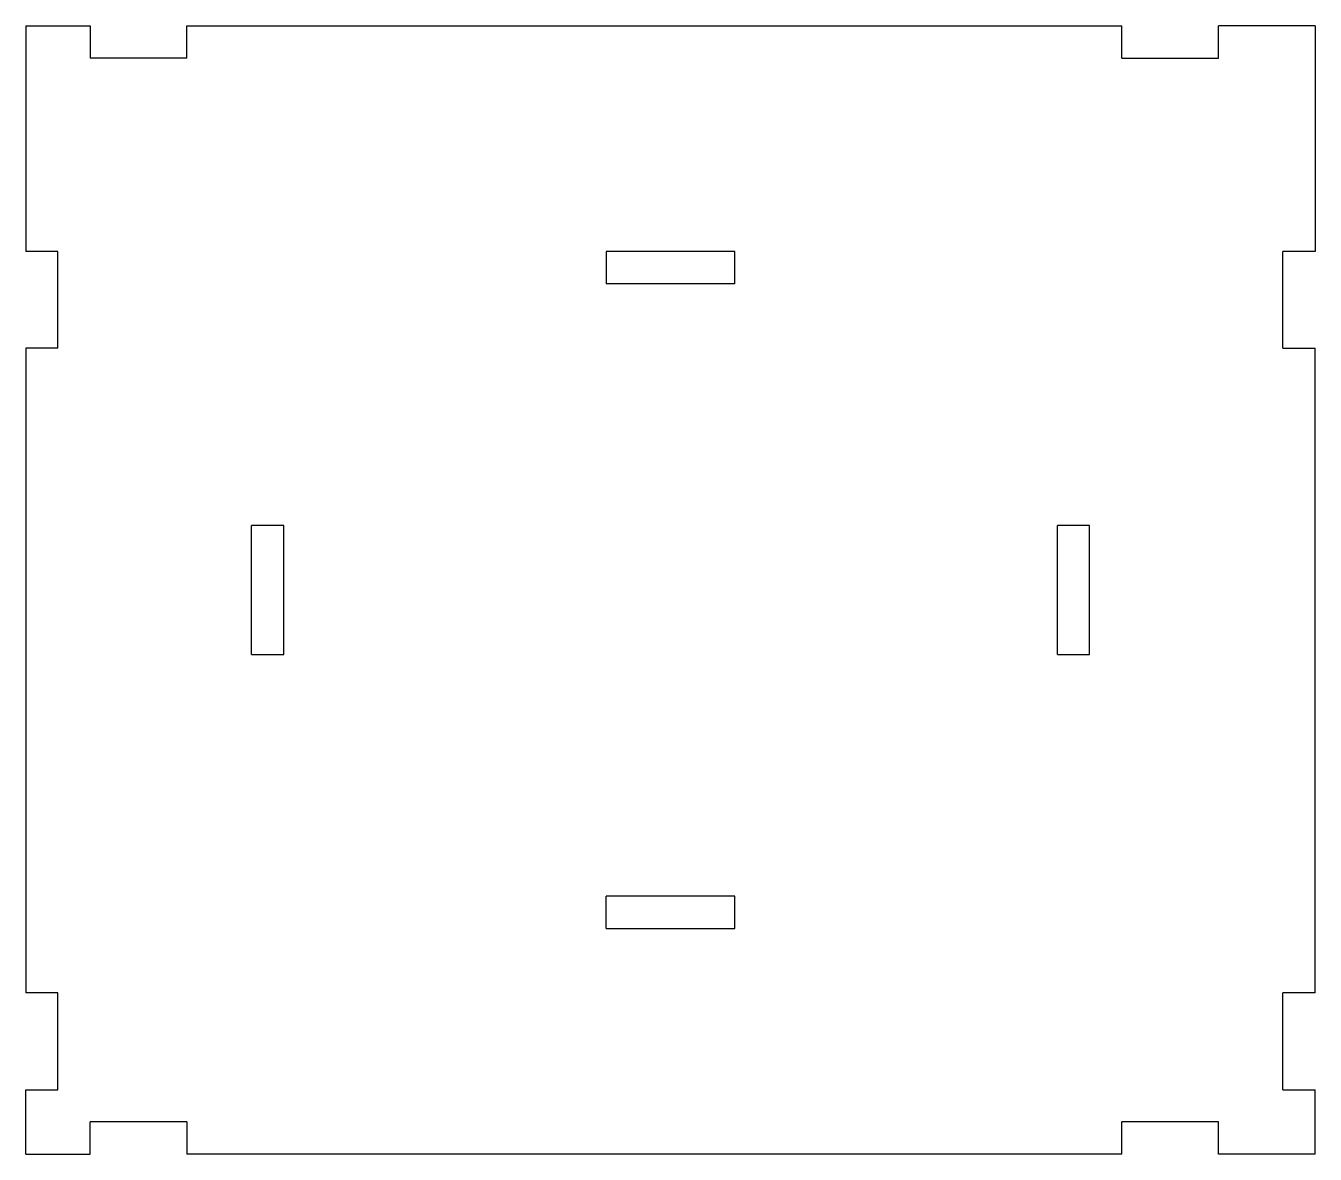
# Model space of a CAD drawing. Header units: millimetres. Extents: x 73403 to 73591, y 33268 to 33432.
import ezdxf

# ---------------------------------------------------------------- set-up
doc = ezdxf.new("R2010")
doc.units = ezdxf.units.MM

msp = doc.modelspace()

# ---------------------------------------------------------------- linework, layer by layer
for points in [[(73403.13, 33431.86, 243.75), (73412.5, 33431.86, 243.75)], [(73403.13, 33431.86, 243.75), (73403.13, 33399.05, 243.75)], [(73412.5, 33431.86, 243.75), (73412.5, 33427.17, 243.75)], [(73426.56, 33427.17, 243.75), (73426.56, 33431.86, 243.75)], [(73426.56, 33431.86, 243.75), (73562.5, 33431.86, 243.75)], [(73562.5, 33427.17, 243.75), (73562.5, 33431.86, 243.75)], [(73576.56, 33427.17, 243.75), (73576.56, 33431.86, 243.75)], [(73590.63, 33431.86, 243.75), (73576.56, 33431.86, 243.75)], [(73590.63, 33431.86, 243.75), (73590.63, 33399.05, 243.75)], [(73426.56, 33427.17, 243.75), (73412.5, 33427.17, 243.75)], [(73562.5, 33427.17, 243.75), (73576.56, 33427.17, 243.75)], [(73407.81, 33399.05, 243.75), (73403.13, 33399.05, 243.75)], [(73407.81, 33384.99, 243.75), (73407.81, 33399.05, 243.75)], [(73487.5, 33399.05, 243.75), (73487.5, 33394.36, 243.75)], [(73506.25, 33399.05, 243.75), (73487.5, 33399.05, 243.75)], [(73506.25, 33394.36, 243.75), (73506.25, 33399.05, 243.75)], [(73585.94, 33384.99, 243.75), (73585.94, 33399.05, 243.75)], [(73590.63, 33399.05, 243.75), (73585.94, 33399.05, 243.75)], [(73506.25, 33394.36, 243.75), (73487.5, 33394.36, 243.75)], [(73403.13, 33384.99, 243.75), (73403.13, 33291.24, 243.75)], [(73407.81, 33384.99, 243.75), (73403.13, 33384.99, 243.75)], [(73585.94, 33384.99, 243.75), (73590.63, 33384.99, 243.75)], [(73590.63, 33291.24, 243.75), (73590.63, 33384.99, 243.75)], [(73435.94, 33340.46, 243.75), (73435.94, 33359.21, 243.75)], [(73440.63, 33359.21, 243.75), (73435.94, 33359.21, 243.75)], [(73440.63, 33340.46, 243.75), (73440.63, 33359.21, 243.75)], [(73553.13, 33340.46, 243.75), (73553.13, 33359.21, 243.75)], [(73557.81, 33359.21, 243.75), (73553.13, 33359.21, 243.75)], [(73557.81, 33340.46, 243.75), (73557.81, 33359.21, 243.75)], [(73435.94, 33340.46, 243.75), (73440.63, 33340.46, 243.75)], [(73553.13, 33340.46, 243.75), (73557.81, 33340.46, 243.75)], [(73487.5, 33300.61, 243.75), (73487.5, 33305.3, 243.75)], [(73506.25, 33305.3, 243.75), (73487.5, 33305.3, 243.75)], [(73506.25, 33300.61, 243.75), (73506.25, 33305.3, 243.75)], [(73487.5, 33300.61, 243.75), (73506.25, 33300.61, 243.75)], [(73407.81, 33291.24, 243.75), (73403.13, 33291.24, 243.75)], [(73407.81, 33277.17, 243.75), (73407.81, 33291.24, 243.75)], [(73590.63, 33291.24, 243.75), (73585.94, 33291.24, 243.75)], [(73585.94, 33277.17, 243.75), (73585.94, 33291.24, 243.75)], [(73403.13, 33267.8, 243.75), (73403.13, 33277.17, 243.75)], [(73403.13, 33277.17, 243.75), (73407.81, 33277.17, 243.75)], [(73585.94, 33277.17, 243.75), (73590.63, 33277.17, 243.75)], [(73590.63, 33267.8, 243.75), (73590.63, 33277.17, 243.75)], [(73426.56, 33272.49, 243.75), (73412.5, 33272.49, 243.75)], [(73412.5, 33267.8, 243.75), (73412.5, 33272.49, 243.75)], [(73426.56, 33272.49, 243.75), (73426.56, 33267.8, 243.75)], [(73576.56, 33272.49, 243.75), (73562.5, 33272.49, 243.75)], [(73562.5, 33267.8, 243.75), (73562.5, 33272.49, 243.75)], [(73576.56, 33267.8, 243.75), (73576.56, 33272.49, 243.75)], [(73403.13, 33267.8, 243.75), (73412.5, 33267.8, 243.75)], [(73562.5, 33267.8, 243.75), (73426.56, 33267.8, 243.75)], [(73590.63, 33267.8, 243.75), (73576.56, 33267.8, 243.75)]]:
    msp.add_polyline3d(points)

doc.saveas('drawing.dxf')
